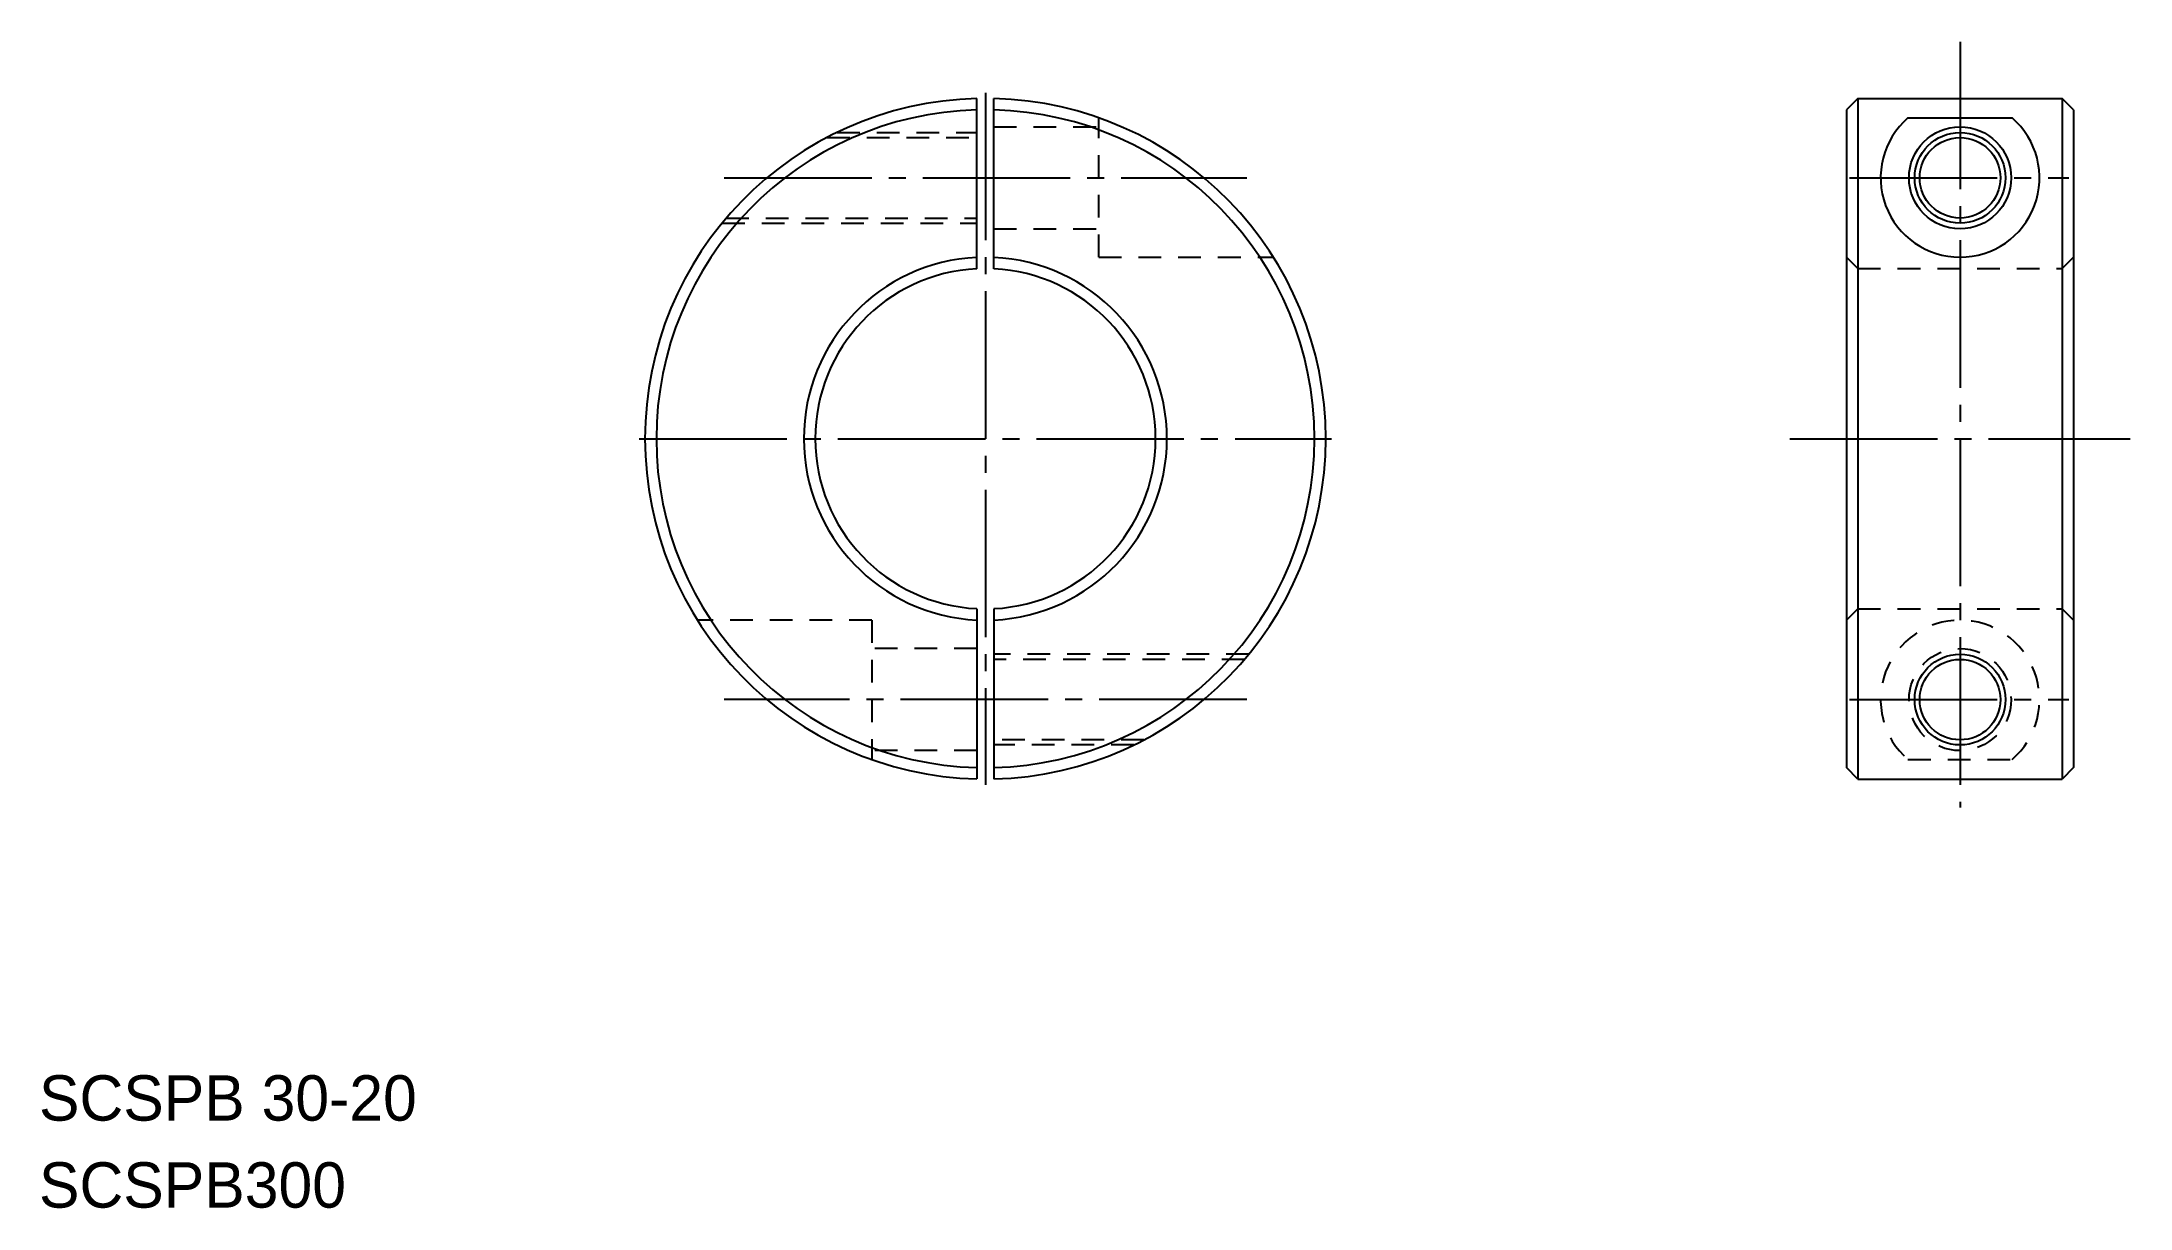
# Model space of a CAD drawing. Extents: x 23 to 207, y 159 to 261.
import ezdxf

# ---------------------------------------------------------------- set-up
doc = ezdxf.new("R2010")
doc.units = 0
doc.linetypes.add('CENTER', pattern=[17.5, 13, -1.5, 1.5, -1.5])
doc.linetypes.add('DASHED', pattern=[3.5, 2, -1.5])
doc.layers.get('0').update_dxf_attribs({"linetype": 'CONTINUOUS'})
doc.layers.add('CENTER', color=1, linetype='CENTER')

msp = doc.modelspace()

# ---------------------------------------------------------------- linework, layer by layer
at = {"color": 7, "linetype": 'CONTINUOUS'}
for p, q in [((105.67, 241.41), (105.67, 256.42)), ((107.17, 241.41), (107.17, 256.42)), ((183.32, 256.43), (182.32, 255.43)), ((183.32, 256.43), (183.32, 196.43)), ((183.32, 256.43), (201.32, 256.43)), ((201.32, 256.43), (201.32, 196.43)), ((202.32, 255.43), (201.32, 256.43)), ((182.32, 255.43), (182.32, 197.43)), ((187.73, 254.71), (196.91, 254.71)), ((202.32, 255.43), (202.32, 197.43)), ((105.67, 211.44), (105.67, 196.44)), ((107.17, 211.44), (107.17, 196.44)), ((183.32, 196.43), (182.32, 197.43)), ((202.32, 197.43), (201.32, 196.43)), ((183.32, 196.43), (201.32, 196.43))]:
    msp.add_line(p, q, dxfattribs=at)
at = {"color": 3, "linetype": 'DASHED'}
for p, q in [((116.42, 242.43), (116.42, 254.71)), ((92.46, 252.98), (105.67, 252.98)), ((93.35, 253.43), (105.67, 253.43)), ((107.17, 253.93), (116.42, 253.93)), ((83.21, 245.43), (105.67, 245.43)), ((83.58, 245.88), (105.67, 245.88)), ((107.17, 244.93), (116.42, 244.93)), ((116.42, 242.43), (131.8, 242.43)), ((182.32, 242.43), (183.32, 241.43)), ((183.32, 241.43), (201.32, 241.43)), ((201.32, 241.43), (202.32, 242.43)), ((96.42, 210.43), (81.05, 210.43)), ((96.42, 210.43), (96.42, 198.14)), ((182.32, 210.43), (183.32, 211.43)), ((183.32, 211.43), (201.32, 211.43)), ((201.32, 211.43), (202.32, 210.43)), ((105.67, 207.93), (96.42, 207.93)), ((129.64, 207.43), (107.17, 207.43)), ((129.26, 206.98), (107.17, 206.98)), ((105.67, 198.93), (96.42, 198.93)), ((120.39, 199.88), (107.17, 199.88)), ((119.5, 199.43), (107.17, 199.43)), ((187.73, 198.14), (196.91, 198.14))]:
    msp.add_line(p, q, dxfattribs=at)
for p, q in [((202.32, 239.68), (202.32, 239.68)), ((202.32, 226.43), (202.32, 226.43))]:
    msp.add_line(p, q)
at = {"color": 7, "linetype": 'CONTINUOUS'}
for centre, radius in [((192.32, 249.43), 4.5), ((192.32, 249.43), 3.55), ((192.32, 203.43), 3.55)]:
    msp.add_circle(centre, radius, dxfattribs=at)
at = {"color": 3, "linetype": 'CONTINUOUS'}
for centre in [(192.32, 249.43), (192.32, 203.43)]:
    msp.add_circle(centre, 4, dxfattribs=at)
at = {"color": 3, "linetype": 'DASHED'}
msp.add_circle((192.32, 203.43), 4.5, dxfattribs=at)
at = {"color": 7, "linetype": 'CONTINUOUS'}
for centre, radius, start, end in [((106.42, 226.43), 30, 91.4325, 268.5675), ((106.42, 226.43), 30, 271.4325, 88.5675), ((106.42, 226.43), 29, 91.482, 268.518), ((106.42, 226.43), 29, 271.482, 88.518), ((192.32, 249.43), 7, 130.9837, 49.0163), ((106.42, 226.43), 16, 92.6867, 267.3133), ((106.42, 226.43), 15, 92.866, 267.134), ((106.42, 226.43), 16, 272.6867, 87.3133), ((106.42, 226.43), 15, 272.866, 87.134)]:
    msp.add_arc(centre, radius, start, end, dxfattribs=at)
at = {"color": 3, "linetype": 'DASHED'}
msp.add_arc((192.32, 203.43), 7, 310.9837, 229.0163, dxfattribs=at)
at = {"layer": 'CENTER', "color": 1, "linetype": 'CENTER'}
for p, q in [((192.32, 261.43), (192.32, 193.93)), ((106.42, 256.93), (106.42, 195.93)), ((83.4, 249.43), (129.45, 249.43)), ((182.58, 249.43), (201.9, 249.43)), ((75.92, 226.43), (136.92, 226.43)), ((177.32, 226.43), (207.32, 226.43)), ((129.45, 203.43), (83.4, 203.43)), ((182.58, 203.43), (201.9, 203.43))]:
    msp.add_line(p, q, dxfattribs=at)

# ---------------------------------------------------------------- texts
for s, p in [('SCSPB 30-20', (23.01, 166.31)), ('SCSPB300', (23.01, 158.64))]:
    msp.add_text(s, height=4).set_placement(p)

doc.saveas('drawing.dxf')
